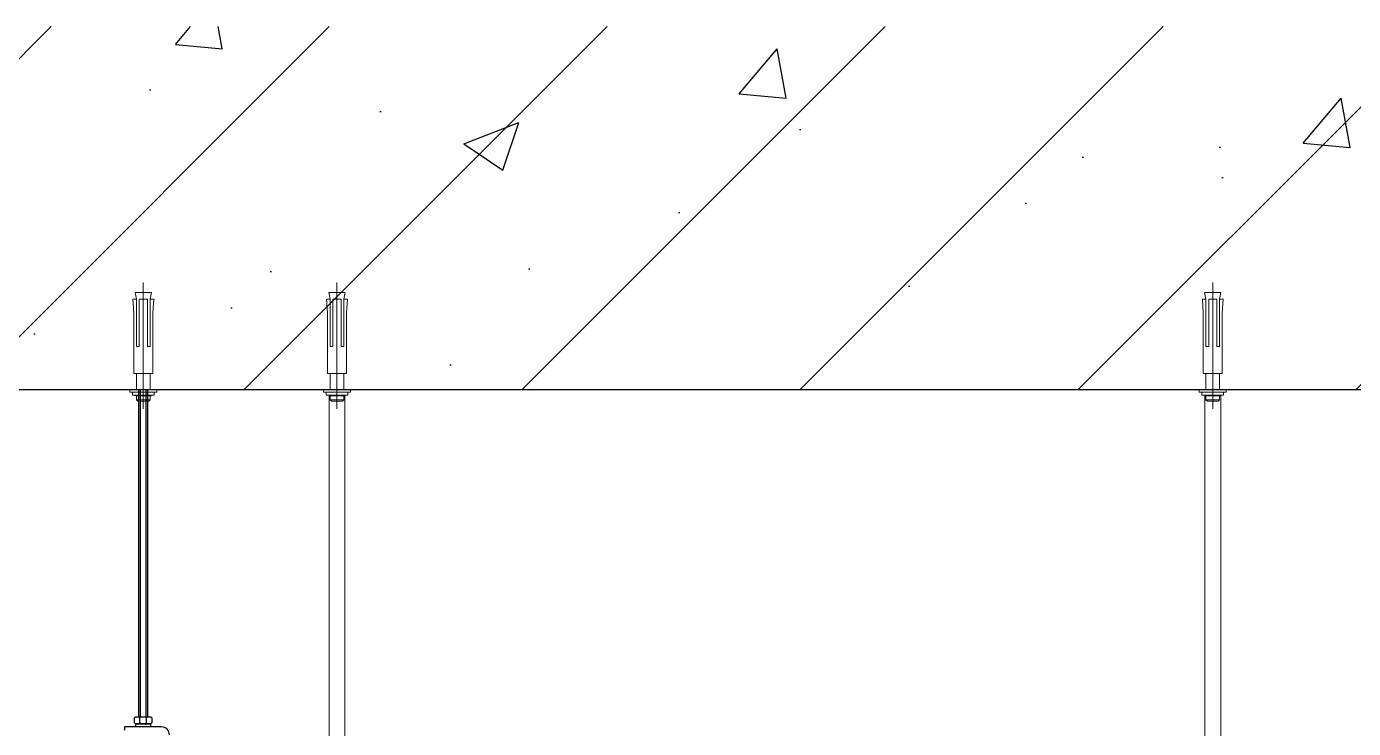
# Model space of a CAD drawing. Header units: millimetres. Extents: x -150677 to 588340, y -254013 to 149700.
# Drawn here: x 313378 to 314222, y -85790 to -85343 of the extents above; entities that cross this region are included whole.
import ezdxf

# ---------------------------------------------------------------- set-up
doc = ezdxf.new("R2010")
doc.units = ezdxf.units.MM
doc.header["$LTSCALE"] = 10
doc.header["$MEASUREMENT"] = 0
doc.linetypes.add('CENTER', pattern=[50.8, 31.75, -6.35, 6.35, -6.35])
for name, color, linetype in [('1-Ba原始建筑墙体', 2, 'Continuous'), ('2-Ba顶面轮廓', 4, 'Continuous'), ('LM-01', 4, 'Continuous'), ('LM-01-立面图', 4, 'Continuous')]:
    doc.layers.add(name, color=color, linetype=linetype)
doc.layers.add('3', color=5, linetype='Continuous', lineweight=18)

# ---------------------------------------------------------------- blocks, each defined once
blk = doc.blocks.new('A$C2444451B')
at = {"layer": '3', "color": 134, "linetype": 'CENTER', "ltscale": 10}
blk.add_line((9.14, 0), (9.14, 85.45), dxfattribs=at)
at = {"layer": '3', "color": 134}
for p, q in [((13.7, 79.49), (4.57, 79.49)), ((4.57, 61.57), (4.57, 72.53)), ((13.7, 61.57), (13.7, 72.53))]:
    blk.add_line(p, q, dxfattribs=at)
for points in [[(0, 72.53), (18.27, 72.53), (18.27, 74.36), (0, 74.36)], [(6.4, 11.32), (6.4, 43.3), (4.57, 43.3), (4.57, 11.32), (2.13, 11.32), (2.74, 20.52), (2.74, 61.57), (15.53, 61.57), (15.53, 20.52), (16.15, 11.32), (13.7, 11.32), (13.7, 43.3), (11.88, 43.3), (11.88, 11.32)]]:
    blk.add_lwpolyline(points, close=True, dxfattribs=at)
for points in [[(1.83, 74.36), (1.83, 76.19), (16.45, 76.19), (16.45, 74.36)], [(13.7, 76.75), (13.7, 79.49), (12.79, 80.41), (5.48, 80.41), (4.57, 79.49), (4.57, 76.75)], [(13.7, 11.32), (14.62, 6.75), (3.65, 6.75), (4.57, 11.32)]]:
    blk.add_lwpolyline(points, dxfattribs=at)
blk.add_lwpolyline([(3.36, 76.18, 0.133077), (4.02, 76.75), (14.25, 76.75, 0.130908), (14.9, 76.19)], format="xyb", dxfattribs=at)
blk = doc.blocks.new('A$C2A03657B')
at = {"layer": 'LM-01', "xscale": -1}
blk.add_blockref('A$C2444451B', (18.27, 0), dxfattribs=at)
blk = doc.blocks.new('A$C0A8D779E')
at = {"layer": 'LM-01-立面图'}
blk.add_blockref('A$C2A03657B', (0, 0), dxfattribs=at)

msp = doc.modelspace()

# ---------------------------------------------------------------- hatches: boundary and pattern name
at = {"layer": '2-Ba顶面轮廓'}
h = msp.add_hatch(dxfattribs=at)
h.set_pattern_fill('钢筋混凝土', color=251, scale=50, style=0)
h.set_pattern_definition([(45, (311748.65, -85574.34), (-88.3883, 88.3883), []), (50, (311748.65, -85574.34), (358.63, -31.376), [37.5, -412.5]), (355, (311748.65, -85574.34), (-69.376, 376.096), [30, -330]), (100.451, (311778.53, -85576.95), (289.255, 344.72), [31.87, -350.57]), (46.184, (311748.65, -85474.34), (533.62, -82.76), [56.25, -618.75]), (96.636, (311793.1, -85481.23), (467.33, 487.06), [47.805, -525.86]), (351.184, (311748.65, -85474.34), (467.33, 487.06), [45, -495]), (21, (311798.65, -85499.34), (298.454, -201.31), [37.5, -412.5]), (326, (311798.65, -85499.34), (121.658, 362.575), [30, -330]), (71.451, (311823.52, -85516.1), (420.11, 161.265), [31.87, -350.57]), (37.5, (311748.65, -85574.34), (6.08, 166.447), [0, -326, 0, -335, 0, -331.25]), (7.5, (311748.65, -85574.34), (131.535, 197.206), [0, -191, 0, -318.5, 0, -126.25]), (327.5, (311637.15, -85574.34), (266.911, -11.2774), [0, -125, 0, -390, 0, -517.5]), (317.5, (311587.15, -85574.34), (291.593, 50.052), [0, -162.5, 0, -259, 0, -367.5])])
h.paths.add_polyline_path([(315147.45, -85343.39), (311748.65, -85343.39), (311748.65, -85574.34), (315147.45, -85574.34)])

# ---------------------------------------------------------------- linework, layer by layer
at = {"color": 8, "ltscale": 100}
for p, q in [((313449.47, -85782.46), (313449.47, -85574.34)), ((313450.47, -85782.46), (313450.47, -85574.34)), ((313453.96, -85574.34), (313453.96, -85782.46)), ((313454.96, -85574.34), (313454.96, -85782.46)), ((313449.47, -85782.46), (313449.47, -85743.36)), ((313454.96, -85743.36), (313454.96, -85782.46)), ((313450.47, -85782.46), (313450.47, -85777.23)), ((313453.96, -85777.23), (313453.96, -85782.46)), ((313446.74, -85783.01), (313447.29, -85782.46)), ((313446.74, -85786.3), (313446.74, -85783.01)), ((313447.29, -85786.85), (313446.74, -85786.3)), ((313447.29, -85782.46), (313457.18, -85782.46)), ((313457.18, -85786.85), (313447.29, -85786.85)), ((313447.35, -85787.18), (313447.35, -85788.88)), ((313457.08, -85787.18), (313447.35, -85787.18)), ((313450.01, -85783), (313449.44, -85782.43)), ((313450.01, -85786.29), (313449.44, -85786.85)), ((313449.47, -85787.18), (313449.47, -85786.85)), ((313450.01, -85783), (313450.58, -85782.43)), ((313450.01, -85786.33), (313450.01, -85783)), ((313450.01, -85786.29), (313450.58, -85786.85)), ((313450.47, -85787.18), (313450.47, -85786.85)), ((313454.42, -85783), (313453.85, -85782.43)), ((313454.42, -85786.29), (313453.85, -85786.85)), ((313453.96, -85786.85), (313453.96, -85787.18)), ((313453.97, -85787.44), (313453.96, -85787.44)), ((313453.96, -85787.45), (313453.97, -85787.44)), ((313454.42, -85783), (313454.99, -85782.43)), ((313454.42, -85786.33), (313454.42, -85783)), ((313454.42, -85786.29), (313454.99, -85786.85)), ((313454.96, -85786.85), (313454.96, -85787.18)), ((313457.08, -85788.88), (313457.08, -85787.18)), ((313457.18, -85782.46), (313457.73, -85783.01)), ((313457.73, -85786.3), (313457.18, -85786.85)), ((313457.73, -85783.01), (313457.73, -85786.3)), ((313463.92, -85788.88), (313440.36, -85788.88)), ((313440.36, -85788.88), (313440.36, -85790.88))]:
    msp.add_line(p, q, dxfattribs=at)
msp.add_arc((313463.92, -85793.88), 5, 0, 90, dxfattribs=at)
at = {"layer": '1-Ba原始建筑墙体'}
msp.add_line((312928.92, -85574.34), (315147.45, -85574.35), dxfattribs=at)
at = {"layer": '3'}
for p, q in [((313570.42, -86016.77, 0), (313570.42, -85577.77)), ((313580.41, -86016.77, 0), (313580.41, -85577.77)), ((314127.42, -86016.77, 0), (314127.42, -85577.77)), ((314137.41, -86016.77, 0), (314137.41, -85577.77))]:
    msp.add_line(p, q, dxfattribs=at)

# ---------------------------------------------------------------- block references
at = {"layer": '3', "rotation": 180}
for p, xscale, yscale, zscale in [((313443.72, -85506.16), -0.939996866742149, 0.9399968666839413, 0.9399968666839412), ((313566.88, -85506.16), -0.939996866742149, 0.9399968666839413, 0.9399968666839412), ((314140.95, -85506.16), 0.939996866742149, 0.939996866742149, 0.939996866742149)]:
    msp.add_blockref('A$C0A8D779E', p, dxfattribs=dict(at, xscale=xscale, yscale=yscale, zscale=zscale))

doc.saveas('drawing.dxf')
